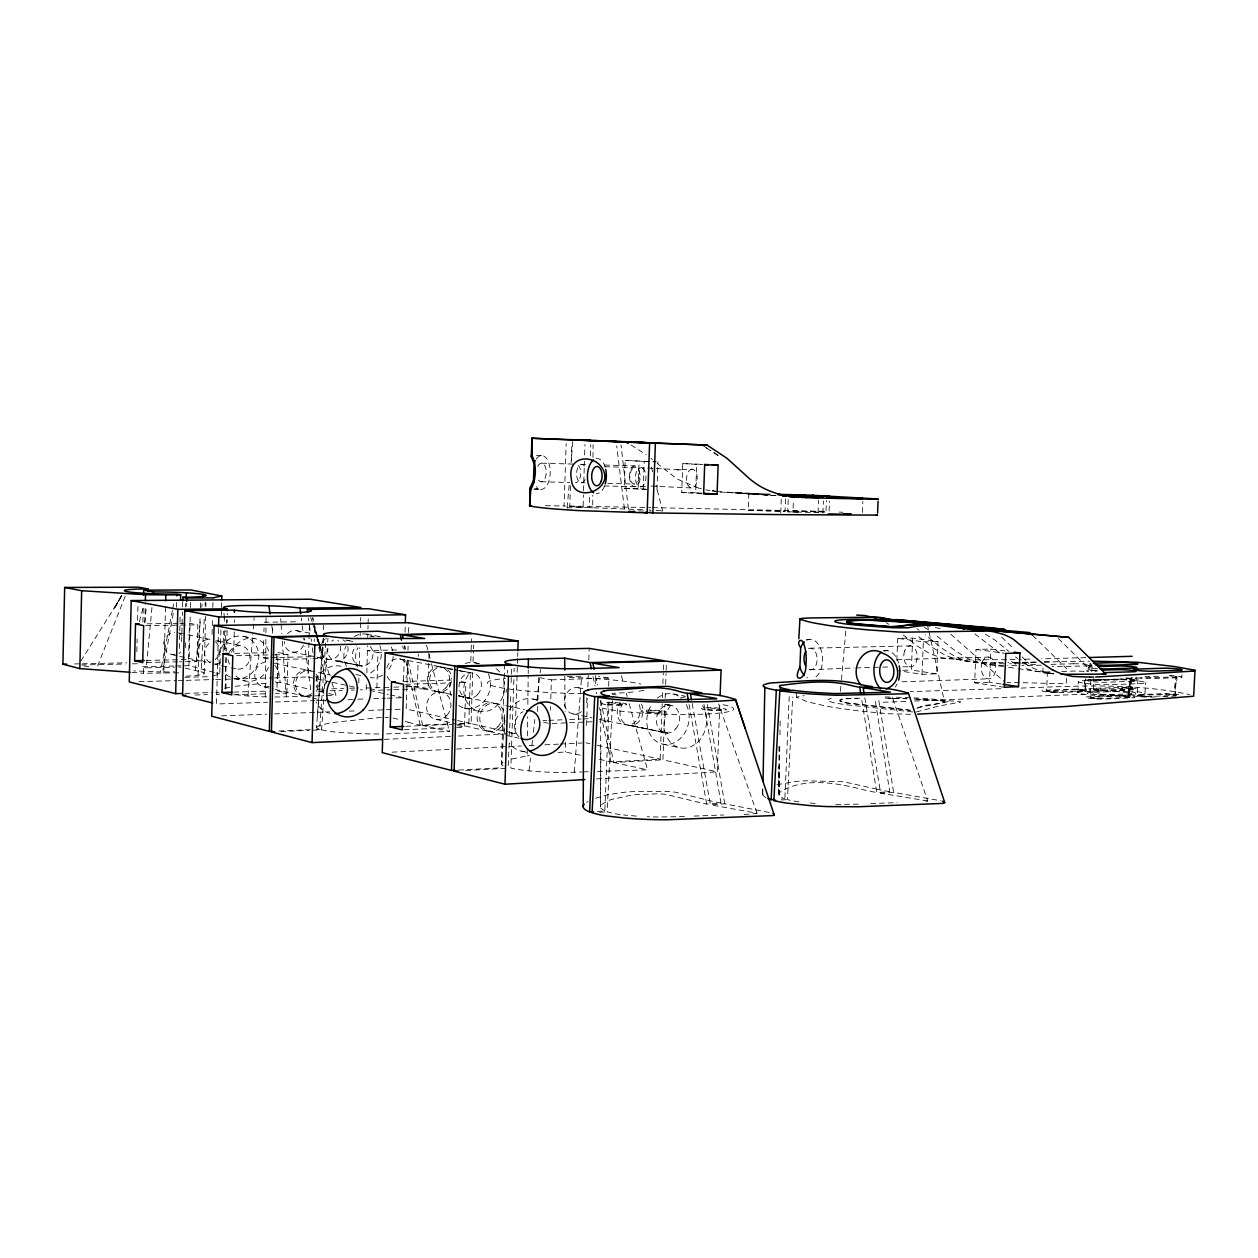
<?xml version="1.0" encoding="UTF-8"?>
<svg xmlns="http://www.w3.org/2000/svg" width="1258" height="1258" viewBox="0 0 1258 1258"><rect width="100%" height="100%" fill="white"/><g stroke="black" fill="none" stroke-linecap="round" stroke-linejoin="round"><path stroke-width="0.75" stroke-dasharray="5 3.75" d="M227.242 619.722L227.226 622.49M234.365 619.675L234.35 622.458M600.837 700.675L600.38 806.881M642.429 509.663L592.722 507.792L592.785 495.196M592.99 457.346L593.053 444.719M765.98 797.588A93.894 13.099 2.5 0 1 762.867 794.852L762.537 792.823L763.936 790.889M600.396 806.472L600.931 750.57M778.969 746.214L779.079 795.37A76.093 10.614 2.5 0 0 784.74 798.783M265.296 696.853L265.878 637.837M265.941 632.695L265.988 627.6M266.036 622.537L266.083 617.521M527.291 749.076L527.212 755.854L508.374 759.753M527.448 735.836L527.684 716.745M527.841 704.496L528.187 675.467M528.218 673.628L528.266 669.916M779.079 795.37L779.803 744.893M779.96 734.766L780.196 717.893M1089.994 663.674L1089.68 670.891M227.132 630.478L226.644 650.936M234.24 631.862L233.752 652.446M223.153 651.833L223.499 631.139M762.757 794.852L762.898 788.153M514.05 671.552L514.129 668.328M592.722 507.792L589.389 507.697L589.656 495.102M590.489 455.852L590.725 444.64M204.158 673.282L205.557 616.294M511.33 674.225L511.471 667.825M136.823 651.613L137.122 639.048M137.594 620.21L137.94 606.057M142.893 622.112L143.286 606.152M181.624 641.674L182.41 611.891M511.251 677.433L511.094 683.833M513.862 679.603L510.827 768.056A48.732 6.369 1.5 0 0 574.324 772.176L582.061 771.94M178.699 672.81L143.554 673.25L143.758 665.403M144.827 622.191L145.268 604.516M163.823 673.172L165.506 606.623M179.328 648.452L180.161 615.948M185.586 647.603L185.712 642.649M186.656 606.277L186.734 602.975M196.924 661.362L188.574 659.491L189.502 623.245L197.868 624.88L196.924 661.362L179.501 661.771M214.316 672.432L188.967 665.686L190.257 615.209M190.461 607.441L190.603 601.607M212.083 634.362L212.539 617.065M212.791 607.457L213.042 597.849M218.499 628.591L216.518 703.993L267.561 702.263M212.728 676.081L219.757 673.863L220.26 654.412M220.323 652.462L220.936 629.11M221.298 615.492L221.455 609.643M221.502 607.708L221.66 601.859M268.41 658.909L263.221 657.808L263.724 639.095M263.928 631.595L264.038 627.852M272.609 633.261L272.766 627.616M286.903 693.111L287.988 654.522L277.971 652.477L276.917 690.784L286.903 693.111L275.502 693.472M504.678 664.255L501.407 763.952M567.374 507.886A39.061 1.164 2.1 0 1 567.169 507.823L583.067 507.556L583.429 494.944M330.477 681.867L307.958 676.961L309.484 622.537M314.264 641.313L314.327 639.127M314.516 632.538L314.689 625.949M312.912 658.705L322.693 658.469L323.007 647.43M323.133 643.027L323.259 638.608M323.51 629.771L323.636 625.352M358.782 682.968L359.017 674.602M359.269 666.221L359.804 647.776M360.15 636.045L360.26 632.68M360.401 627.648L360.543 622.616M360.606 620.933L360.7 617.568M366.314 684.588L366.157 689.636L360.228 689.824M366.864 673.03L367.462 645.841M367.713 637.413L367.808 634.048M367.949 628.984L368.059 625.603M368.107 623.921L368.248 618.857M510.748 696.633L509.474 735.128M583.539 490.73L584.42 461.277M176.372 607.268L176.513 602.456M205.84 606.796L205.95 603.007M391.977 689.777L376.802 690.265L377.935 652.556L367.525 650.575L396.946 649.946M403.566 680.311L404.211 659.098M404.494 649.458L404.62 645.606M405.029 632.114L405.202 626.327M407.671 659.978L406.177 709.025L455.553 720.126M407.969 650.182L408.095 646.25M408.504 632.522L408.803 622.71M428.789 663.076L428.003 688.629L417.389 686.428L418.096 663.343M418.316 656.424L418.379 654.113M428.931 658.421L429.072 653.767M584.608 454.971L584.954 444.436M182.552 606.985L182.709 602.142M456.717 727.517L464.501 727.187L465.916 682.449L458.856 681.05M459.799 723.492L468.841 723.114L470.445 672.621M470.806 661.378L471.09 652.006M471.152 650.134L471.514 638.891M517.604 658.406L515.135 733.524L471.09 723.617L472.694 673.046L454.484 669.806M473.055 661.802L473.417 650.543M473.48 648.656L473.59 644.914M517.667 656.472L517.793 652.619M198.072 675.216L200.022 618.621M200.399 607.866L200.588 602.315M537.559 711.415L537.874 701.98M537.937 700.093L538.676 677.464M550.375 710.251L550.501 706.461M550.768 698.85L551.397 679.855L540.5 677.81M583.067 507.556L564.071 505.983L566.163 443.571M589.389 507.697L569.764 506.078L570.456 485.336M571.305 460.412L571.871 443.775M586.558 725.473L587.486 698.489M587.879 686.915L588.272 675.357M588.807 659.931L589.2 648.373M595.71 683.786L595.977 675.766M608.086 702.31L607.441 721.117L599.767 721.432M608.652 686.176L608.935 678.109L598.399 676.206M597.267 811.457L604.846 810.954L609.092 701.87M226.409 657.761L225.072 690.406M647.162 489.692L624.188 488.277L625.163 460.428L656.094 461.78M645.668 489.126L638.136 488.607L639.111 460.868M643.231 489.598L644.238 461.45L625.163 460.428M656.975 489.912L657.981 461.875M599.406 759.345L610.995 761.861L660.167 759.203L662.164 703.835M662.384 697.671L662.604 691.507M662.887 683.802L663.265 673.014M663.375 669.932L663.595 663.768M719.749 705.345L717.28 771.814L662.95 759.816L664.932 704.37M665.168 698.19L665.388 692.026M665.655 684.305L666.048 673.502M666.158 670.404L666.378 664.224M701.791 493.828L681.726 492.428L682.779 463.589L702.546 464.328M701.492 493.136L695.658 492.727L696.712 464.013M785.527 498.939L785.008 511.283L748.196 510.418L748.856 493.859L769.141 494.567M323.322 638.01L316.497 727.58A44.848 5.236 1.1 0 0 319.642 729.294L326.058 637.712M509.175 743.179L508.185 767.411M780.746 512.918L781.344 497.114M798.122 512.635L787.76 511.786L788.231 499.678M824.996 512.037L793.012 511.188L793.405 500.259M796.534 697.419L796.77 691.554M818.046 512.729L818.533 500.181M822.921 513.122L823.408 500.999M826.019 510.638L826.412 500.542M829.085 511.047L829.478 501.187M862.39 512.509L862.831 501.486M896.844 660.419L897.74 638.372L912.663 638.105L938.028 641.501L936.675 673.832L922.02 674.304L898.259 670.718M936.675 673.832L911.358 670.042L912.663 638.105M1048.653 690.689L1046.64 690.957L1076.644 689.636L1086.346 690.626L1056.704 692.026L1046.656 691.145L1047.379 672.7L1051.153 672.354M1129.668 697.309L1100.263 698.583L1090.12 697.671L1090.859 678.848M1102.291 690.202L1093.422 689.258L1093.925 678.424M1174.485 695.485L1176.23 695.281L1147.123 696.617L1137.248 695.705L1137.955 677.181M620.115 814.539A38.511 5.677 1.7 0 1 612.992 813.344L607.142 811.819L612.583 700.549M922.02 674.304L923.372 641.832L897.74 638.372M1004.34 687.277L974.651 682.795L976.066 649.411L990.895 649.034L1006.4 651.109M1001.085 684.006L989.48 682.276L990.895 649.034M1042.788 672.432L1042.992 668.014M1066.501 678.235L1066.249 683.802L1006.935 682.323M762.442 793.955L762.694 788.609M798.861 801.865A40.712 5.708 2.4 0 1 787.461 799.569L792.682 697.121M1077.87 692.749L1078.358 681.742M1087.855 680.421L1087.903 679.32A11.353 1.006 2.8 0 0 1105.357 680.295L1132.42 679.32A11.275 0.975 2.9 0 0 1130.973 677.748M1088.249 671.552L1088.264 667.259M1091.802 671.473L1092.086 665.372M1135.77 678.833L1135.832 677.559M1136.273 680.893L1136.43 677.59M1145 693.425L1145.519 682.512M762.474 793.043L762.663 789.175M1181.828 677.181L1181.954 674.728M789.191 696.555L784.866 798.783L781.454 799.003M186.027 676.159A38.29 3.648 0.9 0 0 201.06 671.835L204.488 615.602M205.101 605.444L205.306 602M778.545 793.751L778.938 766.012L778.765 792.965C802.871 776.768 836.161 782.68 862.815 789.615A127.703 16.873 2.8 0 0 876.747 792.571M386.505 733.901L449.499 731.417L427.626 726.511M503.027 765.666A48.669 6.353 1.5 0 1 501.643 764.644L504.757 714.402M506.141 692.325L506.329 689.164M507.32 673.329L507.509 670.168M312.267 730.222L321.576 729.829L323.888 696.68M324.438 688.865L327.3 647.886M327.709 642.02L327.976 638.105M224.474 649.332L225.874 630.478M226.409 623.292L226.676 619.612M572.704 441.747L571.116 462.724M185.429 606.985L185.681 603.525M574.324 772.176L581.621 676.725M317.425 716.038L322.771 648.499M247.952 695.973L252.811 634.614M253.251 629.063L254.147 617.772M845.801 631.107L841.382 680.672M144.827 622.93L146.337 606.576M151.982 607.567L146.258 667.872L174.469 667.212M567.122 507.65L569.182 485.038M840.375 691.365L841.209 682.465M1086.031 679.414C1081.487 683.204 1089.538 691.428 1084.349 690.957M1131.854 677.779C1127.766 687.45 1135.534 695.941 1130.738 680.185L1130.832 688.409L1132.2 688.786M195.273 670.467L200.635 618.26M201.767 607.142L202.098 603.95M529.036 770.855L530.483 758.008M531.93 745.161L532.48 740.349M533.392 732.298L534.854 719.434M537.04 700.108L539.949 674.304M540.138 672.684L540.5 669.46M885.034 696.963L892.299 697.121L927.728 800.937L923.168 801.896M173.274 613.369L162.518 671.945A37.693 3.538 0.9 0 0 174.815 671.866M172.393 610.492L160.458 671.929L133.757 670.891M172.708 608.856L173.651 603.95M1077.54 689.636L1084.962 690.186L1085.402 678.644M1176.199 695.029L1174.878 694.715L1176.639 676.662C1172.755 680.782 1177.441 708.899 1174.909 686.349C1178.557 676.537 1177.472 675.939 1170.003 675.986M1125.926 677.732L1131.052 678.502L1128.693 688.142L1128.803 696.617L1130.203 697.026L1120.218 696.051L1090.183 697.419L1092.054 697.199M1142.94 696.492L1137.106 695.58L1166.764 694.133M139.386 621.782L143.066 607.708M97.589 665.985L125.344 595.915M916.972 708.38L921.815 706.194A90.922 9.388 2.7 0 1 926.281 705.188C969.1 700.486 925.007 700.093 913.119 698.929M1177.174 676.961L1140.283 677.732M121.617 595.521L114.132 608.903L121.884 595.38M121.067 596.575L113.645 609.108L118.724 600.805M80.889 660.985L122.057 595.506M1131.036 678.612L1084.679 680.609A20.458 1.824 2.8 0 0 1084.019 683.173A20.458 1.824 2.8 0 0 1112.968 684.651L1139.575 683.644A20.301 1.793 2.9 0 0 1139.795 681.128A20.301 1.793 2.9 0 0 1111.191 679.65M1137.122 695.548L1139.04 695.249M787.76 511.786L818.502 512.635M502.87 762.049L501.643 764.644M586.747 802.289L588.052 801.535M917.569 707.751L948.626 701.508L923.702 699.479A133.254 13.995 2.5 0 0 913.858 699.023M792.996 511.173L825.515 511.754M776.941 784.74L795.103 781.533A64.457 8.806 2.4 0 1 805.828 780.809L843.693 781.768L875.426 788.829M748.18 510.386L785.039 511.251M224.868 688.425A83.83 8.633 1.1 0 1 226.047 688.095L230.025 687.23M831.224 698.206L828.063 699.7M235.183 686.365L248.439 684.761A146.368 15.3 1.2 0 1 264.101 683.471L268.158 683.204M1129.385 697.341L1128.269 697.419M599.626 812.322L607.142 811.819M692.199 703.536L710.44 804.806L724.797 803.831L770.525 812.715M781.47 799.978L787.382 799.585M864.812 697.75L880.647 793.248L893.62 792.367L941.188 800.859M604.846 810.954L601.182 808.58A102.055 14.97 2 0 1 601.466 804.617L607.268 801.094A224.364 33.258 2.4 0 1 611.467 799.475L633.089 794.789L658.311 793.798A17.455 2.469 1.8 0 1 665.482 794.317L697.404 801.975A124.338 17.392 2.3 0 0 706.666 804.066L720.976 803.091L703.93 704.291M596.512 778.891L717.28 771.814M458.667 770.069L501.187 767.789M465.806 770.494L506.911 768.276M600.664 700.564L613.731 762.49L662.95 759.816M694.054 816.08L723.68 814.98M870.725 803.579L897.158 802.635M392.056 752.174L448.854 749.422M456.685 749.045L521.331 745.931M529.162 745.554L536.993 745.176M544.824 744.799L558.536 744.138M560.502 744.044L582.045 743.006M276.241 682.764L280.204 682.575L310.757 689.478L304.908 646.282M1095.372 688.897L1093.469 689.132L1130.863 688.409L1123.425 687.859M1130.329 689.148L1131.98 688.991L1103.109 690.202L1093.422 689.258M534.477 488.985L538.11 488.827L534.32 488.922M810.105 669.728L853.915 667.982M384.303 739.374L450.694 736.402M458.51 736.056L515.135 733.524M684.446 816.568L658.311 817.024A64.991 9.498 1.8 0 1 647.288 816.709M640.353 486.783L646.172 486.516M661.677 511.062L662.636 510.984L656.078 485.352M692.246 469.234A9.388 5.346 -88.6 0 0 687.135 483.041A9.388 5.346 -88.6 0 0 696.382 483.559A9.388 5.346 -88.6 0 0 692.246 469.234L676.993 469.863L681.757 469.832L641.03 467.74A9.529 5.268 -88.7 0 0 635.982 481.767A9.529 5.268 -88.7 0 0 645.102 482.286A9.529 5.268 -88.7 0 0 641.03 467.74M910.886 645.873L810.954 648.2M278.867 730.977L310.286 729.671M316.513 729.42L319.626 729.294M408.158 722.218A133.442 15.049 1.6 0 0 420.046 725.127L450.726 723.869M280.911 731.527L309.154 730.348M405.705 726.306L452.172 724.372M459.123 724.121L471.09 723.617M542.969 720.598L546.79 720.441M548.692 720.362L562.059 719.812M569.685 719.482L581.149 719.01M583.052 718.931L590.694 718.617M1155.3 696.916L1151.557 697.074A11.212 1.054 3 0 1 1135.707 696.256A11.212 1.054 3 0 1 1135.77 694.778M1162.801 696.602L1175.931 696.051M404.195 729.734L448.933 727.847M592.093 721.762L549.935 723.554L542.685 721.998M883.273 702.294L906.751 701.351M914.566 701.02L1084.789 694.18M221.55 715.849L266.727 714.182M274.59 713.899L329.58 711.855M349.221 711.132L357.083 710.849M368.861 710.408L400.296 709.245M910.509 710.172L846.665 702.939A45.272 4.592 2.4 0 1 842.53 701.964L839.746 700.785L840.045 699.778A25.883 2.626 2.4 0 1 842.467 699.023L857.437 698.19M858.302 804.176L836.539 804.397A61.988 8.633 2.4 0 1 833.504 804.334M1144.843 676.71L1159.593 676.191M974.651 682.795L989.48 682.276M1101.206 698.567L1099.649 698.583M744.17 814.492L756.671 813.486A6.4 0.944 2.1 0 0 757.017 813.218L710.44 804.806M1097.825 670.813L1094.947 671.457M275.408 701.995L314.689 700.659M316.639 700.596L326.467 700.266M348.057 699.527L355.92 699.275M357.87 699.196L365.732 698.929M373.579 698.662L385.357 698.269M387.322 698.206L403.032 697.671M901.955 681.789L987.97 678.848M1165.254 694.164L1174.878 694.715L1167.251 694.149M1119.085 696.067L1120.548 696.051M1148.255 696.586L1143.616 696.523M195.1 695.029L207.507 694.636M216.753 694.337L219.836 694.243M316.057 676.065L318.132 691.145L324.202 690.957M330.256 690.768L342.302 690.39M351.281 690.107L354.269 690.013M233.658 694.793L267.891 693.708M393.864 689.714L428.003 688.629M274.904 696.979A40.335 4.151 1 0 0 286.337 696.806L311.324 695.989M314.421 695.894L323.699 695.595M326.766 695.485L335.98 695.187L331.263 680.672M1050.163 671.835L1046.326 671.961A11.118 0.959 2.7 0 0 1043.448 672.873A11.118 0.959 2.7 0 0 1053.433 673.974M1061.673 671.457L1073.2 671.096A11.023 0.944 2.8 0 1 1084.349 671.426M1096.756 670.325L1093.045 670.435A10.96 0.928 2.8 0 0 1090.906 671.442M1000.818 688.708L910.1 691.633M1075.527 689.651L1076.974 689.636M1104.225 690.17L1102.779 690.202M1057.443 692.01L1052.789 691.947M916.327 711.965L938.893 706.037L960.625 702.121A8.413 0.833 2.6 0 0 960.42 701.807L925.086 698.394A141.902 14.892 2.5 0 0 892.284 697.121M583.602 771.877L588.225 771.736M597.456 771.437L647.556 769.833L628.953 702.892M855.849 667.919L880.773 667.196M882.676 667.133L888.4 666.96M403.189 681.474L451.622 680.043M567.327 676.615L582.611 676.159M405.579 684.289L450.333 682.921M460.066 682.622L465.916 682.449M551.397 679.855L608.935 678.109M185.02 693.378L212.791 692.513M215.841 692.419L218.908 692.325M316.812 689.29L322.834 689.101M331.845 688.834L343.796 688.456M349.74 688.268L355.668 688.095M233.784 692.12L267.105 691.098M366.408 688L391.898 687.214M393.864 687.151L403.676 686.852M405.626 686.789L417.389 686.428M1021.15 688.079C1077.335 685.972 1134.229 682.638 1189.628 694.605M1121.444 687.874L1122.859 687.859M1085.733 657.62L1041.624 658.83M1088.673 665.828L1061.752 666.551A11.118 0.912 3 0 1 1052.05 666.284M1102.055 679.839L1092.29 679.289M381.41 717.39L335.304 722.202A166.968 19.955 1.4 0 0 328.385 723.334L319.249 725.457L316.497 727.58M897.001 659.632L988.898 657.101M139.056 681.647L176.372 680.609M178.337 680.562L184.234 680.389M186.2 680.342L213.687 679.572M215.653 679.524L223.499 679.304M225.465 679.257L272.609 677.936M274.558 677.889L307.958 676.961M1073.514 663.784L1049.675 664.397M902.977 670.262L911.358 670.042M1096.158 670.278L1089.994 670.435A11.353 0.944 3.1 0 0 1087.918 671.442M883.242 650.811L887.613 650.716M184.832 677.307L210.982 676.631M1024.798 659.255L1032.283 659.066M859.686 698.174C854.04 699.322 843.237 696.822 840.077 700.989A36.781 3.743 2.4 0 0 846.618 702.97L910.037 710.408M146.604 662.526L177.567 661.818M275.785 659.554L310.962 658.736M173.871 666.032L141.792 666.771L146.258 667.872M175.758 665.985L188.967 665.686M178.778 667.117L180.932 667.054M1010.095 659.585L1021.134 659.334M806.378 639.41L809.869 639.331M234.821 653.389L268.158 652.682M236.598 655.638L272.766 654.852M274.669 654.82L287.988 654.522M377.935 652.556L381.724 652.477M923.372 641.832L938.028 641.501M146.18 660.45L188.574 659.491M263.221 657.808L269.055 657.682M271.005 657.635L311.874 656.723M74.537 663.941L80.339 663.815M82.289 663.784L126.854 662.793M81.503 664.963L125.297 664.004M132.326 663.847L138.584 663.705M1006.463 659.664L963.015 659.931L946.362 658.563A119.463 90.419 -85 0 1 938.122 656.597L935.575 655.764A107.543 81.44 -84.8 0 1 928.404 652.76L917.365 646.14L901.797 633.828M1041.31 665.199L1021.999 665.513M1044.219 662.007L1089.805 661.205M1021.826 663.611L1038.196 664.759M748.824 493.859L725.08 492.098L764.518 493.907M1015.002 662.479L1020.883 662.384M1022.833 662.353L1036.545 662.133M1044.36 662.007L1050.241 661.897M1030.192 662.258L1036.199 662.164M1022.188 662.384L1027.786 662.306M1020.222 663.626L1009.592 663.784M147.076 623.811L177.944 623.386M179.863 623.37L185.649 623.292M264.196 622.238L297.297 621.798M145.582 625.603L197.868 624.88M1017.392 662.447L1008.067 662.557M902.819 666.834L910.021 666.771M1003.145 662.604L996.257 662.62M910.713 714.277L888.667 713.758L863.287 711.415A176.592 17.565 2.6 0 1 852.012 710.031L834.416 707.531A117.796 11.92 2.5 0 1 825.688 705.99L812.998 703.112A307.329 29.893 2.9 0 1 805.639 701.068L796.503 697.231L800.686 696.067A77.493 7.925 2.4 0 1 804.129 695.721M1004.309 663.815L975.39 662.714A115.83 86.928 -84.9 0 1 970.122 661.771L953.643 658.532L944.381 654.742L932.697 647.666L916.956 635.306M1016.716 665.561L1007.642 665.545M996.053 662.62L989.37 662.589M536.49 455.538L541.585 455.538M643.577 510.984L642.099 510.968A84.475 2.61 2.1 0 0 636.469 510.921M649.726 511.047L651.267 511.062M545.422 505.685L564.071 505.983M987.011 662.573L967.465 661.566L953.643 658.532M1121.13 696.051L1128.819 696.633L1130.565 678.298L1128.693 688.142L1130.14 696.979M1099.13 698.583L1096.489 698.505M569.764 506.078L650.701 507.603M652.603 507.634L825.342 511.33M681.726 492.428L695.658 492.727M893.605 698.332L885.097 698.159L906.672 698.693M651.157 486.091L691.57 487.978M604.123 485.918L634.567 486.642M624.188 488.277L638.136 488.607M541.034 481.767L569.764 482.459M581.196 482.742L584.986 482.836M607.74 483.386L634.284 484.031M1003.79 665.482L987.734 664.46A116.507 87.101 -84.9 0 1 982.467 663.516L974.51 661.252A109.572 81.959 -84.7 0 1 967.292 658.201L954.004 649.899L935.543 634.913M604.784 466.702L635.243 467.583A9.545 5.268 -88.7 0 1 639.316 482.144A9.545 5.268 -88.7 0 1 630.211 481.61A9.545 5.268 -88.7 0 1 635.243 467.583M770.478 494.079L734.735 492.853M894.265 698.347L903.952 698.646A133.254 13.995 2.5 0 1 907.238 698.756M541.663 463.164L574.214 464.123M581.825 464.344L585.615 464.454M604.579 465.02L634.928 465.9A9.073 5.001 -88.7 0 1 638.797 479.738A9.073 5.001 -88.7 0 1 630.148 479.251A9.073 5.001 -88.7 0 1 634.928 465.9M533.832 489.126L540.453 489.331M644.238 461.45L656.016 461.812M755.806 494.3L769.802 494.834M765.886 494.709L768.984 494.803M385.09 717.39L388.486 717.547M912.616 711.934L851.462 705.298A49.644 5.048 2.4 0 1 827.843 699.7M734.09 492.821L729.577 492.601M649.034 509.993L650.575 510.072M682.779 463.589L702.86 464.674M1048.197 672.464L1038.621 671.662A119.321 87.761 -84.8 0 1 1033.305 670.703L1025.286 668.407A112.229 82.572 -84.7 0 1 1022.801 667.448M1053.606 673.58L1047.379 672.7M752.127 494.095L751.168 494.032M842.734 512.289L839.259 512.069M656.094 510.386L662.604 510.937M750.601 494.001L736.795 492.9L757.709 494.378M725.756 492.365L723.539 492.208M1052.128 691.916L1046.625 691.114M1095.797 698.457L1090.073 697.64M775.29 495.699L736.795 492.9L749.862 493.954M775.997 495.605L760.665 494.536L775.871 495.668M636.359 816.112L623.559 814.964M131.98 672.401L143.554 673.25M815.121 803.453L806.535 802.746M722.894 492.161L720.347 491.957M989.779 664.711L1003.758 666.614M1053.779 673.769L1051.735 673.517A120.06 87.918 -84.8 0 1 1046.404 672.558L1038.385 670.247A112.905 82.713 -84.7 0 1 1031.088 667.117L1022.078 661.771M715.566 491.453L712.405 491.013M976.066 649.411L1005.802 653.421M1008.586 667.29L1015.049 668.202M1018.304 668.674L1040.665 671.914M721.62 492.067L712.327 490.604L715.802 491.155M665.419 704.386L670.703 705.251M335.76 660.906L362.367 666.048L337.6 661.048L360.496 665.907M393.046 718.082L399.572 719.545M709.874 490.604L705.785 489.818M426.934 726.401L424.921 726.039M665.152 704.48L668.596 705.093L664.743 704.37M366.613 634.189L378.359 636.312M672.888 693.944L685.091 696.177M628.969 725.426L667.589 733.052L631.044 725.551L665.482 732.927M424.276 725.913L423.333 725.74M474.565 662.699L479.848 663.689M438.256 691.947L451.355 694.4M296.432 630.62L313.588 633.828M345.887 640.039L349.693 640.762M578.051 687.701L583.759 688.771M612.316 694.18L616.121 694.903M399.557 658.909L440.819 666.85M452.141 669.272L441.039 667.133L452.566 669.429M459.547 670.703L470.649 672.841L454.515 669.728M352.9 641.486L345.588 640.055L349.252 640.699M720.976 803.091L712.17 801.252A117.513 16.37 2.3 0 1 706.1 799.742L675.577 792.241A24.767 3.491 1.8 0 0 672.008 791.864A26.009 3.68 1.8 0 0 668.171 791.565L638.278 791.329A67.397 9.671 1.8 0 0 622.836 792.414L607.881 794.71L596.512 797.965A346.516 51.955 2.7 0 0 595.537 798.311M243.706 636.406L254.824 638.608M532.92 699.039L538.487 700.171M292.202 652.069L315.003 656.692M316.906 657.085L328.307 659.396M317.692 657.462L322.693 658.469M178.463 632.884L186.058 634.457M187.961 634.834L210.746 639.52A11.589 10.724 -71.4 0 0 197.632 651.644A11.589 10.724 -71.4 0 0 211.171 661.865M217.791 640.967L241.253 645.794M573.035 713.931L592.031 717.831M599.327 719.45L626.217 724.86M441.416 692.183L450.836 694.149M458.384 695.721L492.334 702.813M494.976 703.364L504.191 705.298M506.046 705.675L524.492 709.528M458.745 695.941L469.847 698.269L459.217 696.036M406.114 685.217L436.039 691.475M443.052 667.29L452.597 669.319M663.281 744.249L680.641 747.928M274.433 663.186L307.896 670.31M310.018 670.766L330.618 675.153M464.438 708.112L479.927 711.462M369.883 688.755L376.802 690.265M558.112 752.488A172.079 22.801 1.9 0 1 565.408 751.97L582.265 755.618M613.731 762.49L647.556 769.833M332.348 682.276L347.365 685.547M349.237 685.956L358.624 688M369.852 690.438L388.282 694.463M390.122 694.856L401.192 697.262M585.961 742.818L589.766 743.651M597.377 745.334L660.167 759.203M172.126 654.616L177.818 655.89M179.705 656.314L206.218 662.227M213.247 663.799L229.443 667.416M231.236 667.825L236.63 669.036M457.44 720.551L468.841 723.114M459.091 696.146L467.819 698.127M318.132 691.145L324.029 692.482M328.637 693.52L335.98 695.187M436.133 719.403L454.94 723.68M456.827 724.105L486.925 730.945M489.551 731.543L504.254 734.876M506.093 735.301L518.972 738.226M457.456 725.567L464.501 727.187M234.177 678.439L245.247 680.987M263.96 686.789L273.222 688.944M275.077 689.368L302.879 695.816M304.986 696.303L310.584 697.608M312.456 698.033L325.523 701.068M521.583 751.152L527.133 752.457M185.366 668.108L201.06 671.835M970.122 661.771L962.181 659.522A108.943 81.801 -84.7 0 1 954.979 656.472L941.723 648.216L925.306 634.913M701.398 488.812L698.583 488.057M935.323 627.443L940.858 628.89M216.124 672.904L219.757 673.863M698.269 487.978L677.087 479.015L657.368 463.62M408.142 722.218L405.265 721.306M985.391 634.174L994.811 639.992L1008.79 651.377M631.06 444.97L646.36 454.846M1015.709 664.082L1009.026 659.963M924.441 627.412L929.112 630.258M885.931 622.537L888.84 624.251M974.871 633.859L1002.453 655.135M927.759 800.969L891.466 794.962A141.997 18.666 2.8 0 1 880.631 793.248M703.238 445.819L710.974 450.694M706.446 447.942L720.692 457.267M916.878 628.686L919.079 630.195M714.072 452.644L718.051 455.412M1015.505 656.912L1017.706 658.594M651.031 458.415L652.493 459.579M950.796 634.236L1005.032 682.276M1001.651 637.114L1013.901 648.971M1022.062 656.88L1028.855 663.469M1032.519 635.243L1066.91 668.957M1058.34 638.451L1091.221 670.939M757.001 813.124L718.648 703.961M310.663 617.379L312.031 621.594M312.487 622.993L319.013 643.027M319.595 644.819L329.643 675.719M316.56 634.818L319.092 643.153M316.576 635.007L321.765 652.666L312.66 617.945M621.373 675.64L623.606 683.66M626.28 693.284L627.16 696.492M440.111 696.397L449.531 731.385M426.541 645.15L430.11 658.626M431.447 663.642L440.206 696.712M318.777 643.215L315.412 630.4L318.73 642.98M319.249 644.961L321.104 651.974L319.202 644.788M652.65 471.907L650.984 465.114M422.719 725.63L408.064 660.56M420.125 725.127L405.752 660.135M927.209 623.842L944.601 702.247M404.919 646.313L405.548 649.175M402.702 645.904L403.315 648.751M610.995 761.861L599.547 707.735M314.484 626.578L315.585 631.752M316.67 636.91L317.755 642.083M318.856 647.241L326.467 683.267M595.427 675.593L597.393 684.965M593.021 676.615L594.987 685.956M596.292 692.183L596.606 693.74M312.739 617.82L313.384 621.389M706.681 804.066L689.085 704.511M724.797 803.831L707.342 704.527M1084.758 681.852L1086.267 690.532M878.807 700.533L893.62 792.367M861.856 700.517L876.795 792.571L889.736 791.691L875.206 699.983M271.759 625.273L272.955 633.34M276.021 654.144L280.204 682.575M308.462 618.008L308.823 620.886M312.283 647.744L312.959 652.886M301.275 618.134L301.637 620.933M303.901 638.514L304.074 639.835M309.452 625.729L310.506 633.938M311.103 638.592L311.449 641.265M302.25 625.745L303.304 633.875M624.424 508.83L616.672 445.882M628.371 508.782L621.012 444.955M280.676 618.637L280.959 622.474M281.1 624.393L281.776 633.78M282.311 641.14L286.337 696.806M224.003 613.149L224.522 620.681M224.223 616.389L224.349 621.106M224.584 630.698L225.088 650.622M225.261 657.509L226.047 688.095M564.811 676.033L565.109 711.368M565.361 742.362L565.455 751.97M227.242 613.511L227.242 614.895M643.939 690.249A80.606 7.988 1.7 0 1 636.375 691.586M633.104 691.979A80.606 7.988 1.7 0 1 611.891 693.331M582.784 693.614A80.606 7.988 1.7 0 1 498.718 687.34A80.606 7.988 1.7 0 1 505.512 678.424M569.324 677.37A80.606 7.988 1.7 0 1 640.841 684.069M889.768 791.691A126.649 16.637 2.8 0 1 875.364 788.845M88.768 666.709A126.083 11.495 1 0 1 82.006 665.702M702.499 705.691A25.852 21.072 -78.5 0 1 698.536 741.324A25.852 21.072 -78.5 0 1 669.114 740.632A25.852 21.072 -78.5 0 1 671.049 704.936M680.515 698.033A25.852 21.072 -78.5 0 1 686.412 696.838M657.384 698.096A25.6 20.977 -78.5 0 1 681.459 698.253M686.286 704.653A25.6 20.977 -78.5 0 1 680.657 738.163A25.6 20.977 -78.5 0 1 652.65 738.037A25.6 20.977 -78.5 0 1 651.613 704.496M509.364 709.937A26.67 22.66 -76.3 0 1 537.543 700.675M524.759 751.513A26.67 22.66 -76.3 0 1 509.317 743.211M504.914 733.508A26.67 22.66 -76.3 0 1 504.945 720.378M518.941 736.732A14.671 12.47 -76.3 0 1 523.061 711.729M641.407 704.008A13.791 11.416 -78.3 0 1 638.042 722.517A13.791 11.416 -78.3 0 1 622.474 721.18A13.791 11.416 -78.3 0 1 623.716 702.483M581.353 711.666A13.351 11.228 -77.9 0 1 566.682 709.827A13.351 11.228 -77.9 0 1 567.279 692.403A13.351 11.228 -77.9 0 1 582.108 689.494M586.715 698.001A13.351 11.228 -77.9 0 1 586.558 702.813M527.322 755.869A172.079 22.801 1.9 0 1 529.476 755.555M639.19 704.653A13.775 11.416 -78.3 0 1 634.96 722.234A13.775 11.416 -78.3 0 1 619.99 720.976A13.775 11.416 -78.3 0 1 620.131 703.033M266.68 696.885A40.335 4.151 1 0 1 234.24 694.322M231.503 652.242A21.732 19.908 -72.5 0 1 250.562 638.199A21.732 19.908 -72.5 0 1 268.835 651.455M268.394 667.259A21.732 19.908 -72.5 0 1 234.019 673.801M229.318 652.21A11.857 10.897 -72.2 0 1 243.91 646.675A11.857 10.897 -72.2 0 1 248.864 661.865A11.857 10.897 -72.2 0 1 234.601 668.454M229.569 664.067A11.857 10.897 -72.2 0 1 227.934 657.651M219.946 665.34A21.559 19.798 -72.2 0 1 239.838 635.998A21.559 19.798 -72.2 0 1 256.994 665.356A21.559 19.798 -72.2 0 1 224.38 672.904M391.348 647.005A21.024 18.697 -76.4 0 1 392.59 650.795M393.141 656.503A21.024 18.697 -76.4 0 1 387.244 671.347M382.495 675.247A21.024 18.697 -76.4 0 1 370.387 677.559M357.351 666.96A21.024 18.697 -76.4 0 1 357.917 647.681M369.836 636.925A21.024 18.697 -76.4 0 1 380.183 636.752M370.214 646.439A11.464 10.237 -76.3 0 1 369.443 662.84A11.464 10.237 -76.3 0 1 354.677 662.29A11.464 10.237 -76.3 0 1 356.454 645.936M354.237 636.611A20.851 18.603 -76.3 0 1 373.312 637.035M379.916 645.7A20.851 18.603 -76.3 0 1 367.383 674.382M360.763 675.357A20.851 18.603 -76.3 0 1 355.574 674.241M346.548 666.253A20.851 18.603 -76.3 0 1 345.84 646.376M215.826 640.809A11.652 10.772 -71.6 0 1 226.33 651.125M220.229 662.541A11.652 10.772 -71.6 0 1 215.228 663.957M210.259 662.777A11.652 10.772 -71.6 0 1 204.645 652.619A11.652 10.772 -71.6 0 1 210.809 642.193M342.899 639.787A11.275 10.127 -75.9 0 1 345.352 641.769M347.79 646.549A11.275 10.127 -75.9 0 1 338.056 661.016A11.275 10.127 -75.9 0 1 327.945 647.996M331.75 641.25A11.275 10.127 -75.9 0 1 333.527 639.96M179.469 633.513A11.306 10.536 -70.1 0 1 182.048 635.51M180.806 652.116A11.306 10.536 -70.1 0 1 178.966 653.405M175.019 654.695A11.306 10.536 -70.1 0 1 163.682 644.253A11.306 10.536 -70.1 0 1 174.626 632.334M287.453 633.765A10.945 9.938 -75.3 0 1 301.59 633.529M303.996 638.183A10.945 9.938 -75.3 0 1 304.279 640.18M303.477 645.165A10.945 9.938 -75.3 0 1 292.123 652.069A10.945 9.938 -75.3 0 1 284.292 641.533M215.527 641.816A11.589 10.724 -71.4 0 1 215.055 659.648M337.883 640.369A11.228 10.095 -75.8 0 1 338.559 641.203M340.493 646.156A11.228 10.095 -75.8 0 1 330.602 659.506A11.228 10.095 -75.8 0 1 320.365 647.587M321.576 643.436A11.228 10.095 -75.8 0 1 326.089 638.561M723.146 704.7A69.898 7.454 1.9 0 1 697.64 714.355A69.898 7.454 1.9 0 1 600.884 707.814M496.045 668.548A23.477 20.254 -77.1 0 1 500.542 673.234M503.436 679.226A23.477 20.254 -77.1 0 1 493.482 708.396A23.477 20.254 -77.1 0 1 467.426 702.939A23.477 20.254 -77.1 0 1 470.319 672.291M323.872 693.771A13.288 11.888 -73.7 0 1 327.316 680.688M330.225 713.333A24.154 21.606 -73.7 0 1 315.978 701.901M315.884 680.389A24.154 21.606 -73.7 0 1 342.349 666.614M465.224 663.516A23.273 20.144 -76.9 0 1 478.024 663.705M488.34 673.974A23.273 20.144 -76.9 0 1 483.449 702.027A23.273 20.144 -76.9 0 1 458.62 705.392M451.37 695.784A23.273 20.144 -76.9 0 1 451.37 678.031M321.655 729.829A49.141 5.724 1.1 0 0 339.597 732.471L365.276 733.807A63.56 7.375 1.1 0 0 378.721 733.964M316.12 674.162A13.036 11.747 -73.1 0 1 316.45 691.381M311.512 695.391A13.036 11.747 -73.1 0 1 295.614 684.509A13.036 11.747 -73.1 0 1 311.119 671.017M451.418 681.553A12.564 10.96 -76.7 0 1 434.482 690.406A12.564 10.96 -76.7 0 1 434.262 669.854A12.564 10.96 -76.7 0 1 451.355 675.876M1107.402 690.642A10.96 1.006 2.9 0 1 1091.897 689.84A10.96 1.006 2.9 0 1 1092.227 688.425L1118.299 687.434A10.882 0.991 2.9 0 1 1133.647 688.22A10.882 0.991 2.9 0 1 1133.521 689.604L1060.604 692.482A11.102 1.038 2.8 0 1 1044.911 691.68A11.102 1.038 2.8 0 1 1045.524 690.233L1072.382 689.195A11.023 1.022 2.8 0 1 1087.934 689.997A11.023 1.022 2.8 0 1 1087.525 691.428M1115.815 695.595A11.275 1.069 2.9 0 1 1131.713 696.413A11.275 1.069 2.9 0 1 1131.571 697.907L1104.508 699.055A11.353 1.085 2.9 0 1 1088.453 698.221A11.353 1.085 2.9 0 1 1088.815 696.712L1161.967 693.693A11.133 1.022 3 0 1 1180.413 695.061M1110.688 690.516A20.301 1.871 2.9 0 1 1139.292 691.994A20.301 1.871 2.9 0 1 1139.072 694.636M1112.465 695.737A20.442 1.918 2.9 0 1 1083.515 694.243A20.442 1.918 2.9 0 1 1084.176 691.554M585.127 479.597A9.199 4.922 -88.7 0 1 577.815 479.817A9.199 4.922 -88.7 0 1 578.664 466.215A9.199 4.922 -88.7 0 1 585.803 468.762M537.779 466.372A9.309 4.859 -88.8 0 1 544.777 465.649A9.309 4.859 -88.8 0 1 544.698 479.046A9.309 4.859 -88.8 0 1 537.701 478.811M536.222 459.044A16.92 8.837 -88.8 0 1 547.938 460.711A16.92 8.837 -88.8 0 1 548.032 483.245A16.92 8.837 -88.8 0 1 536.333 486.626M596.103 458.698A17.533 9.466 -88.7 0 1 605.161 467.111M604.5 486.138A17.533 9.466 -88.7 0 1 596.245 493.623M578.365 465.334A9.215 4.906 -88.7 0 1 580.536 475.87A9.215 4.906 -88.7 0 1 575.504 482.6M274.857 665.309A12.659 11.526 -72.2 0 1 275.203 682.04M269.275 686.349A12.659 11.526 -72.2 0 1 254.745 675.294A12.659 11.526 -72.2 0 1 268.866 661.991M386.851 667.825A12.218 10.787 -76.2 0 1 403.928 660.937A12.218 10.787 -76.2 0 1 402.859 680.861M390.074 680.499A12.218 10.787 -76.2 0 1 386.961 675.64M311.544 693.645A13.005 11.731 -73.1 0 1 296.448 692.12A13.005 11.731 -73.1 0 1 296.149 675.53A13.005 11.731 -73.1 0 1 311.151 671.457M316.041 676.835A13.005 11.731 -73.1 0 1 316.23 687.466M1091.205 664.161A10.96 0.896 2.8 0 1 1090.073 663.579M1073.546 663.784A11.023 0.896 2.8 0 1 1089.113 664.586A11.023 0.896 2.8 0 1 1088.626 665.828M1097.463 668.643A11.165 0.928 2.9 0 1 1088.752 667.573A11.165 0.928 2.9 0 1 1091.645 666.787M1169.484 675.577A11.133 0.944 3 0 1 1180.712 676.678A11.133 0.944 3 0 1 1178.652 677.653L1152.407 678.597A11.212 0.975 2.9 0 1 1136.524 677.795M808.517 648.609A10.819 6.557 88.5 0 1 817.118 659.444A10.819 6.557 88.5 0 1 808.328 669.036M807.62 677.858A19.656 11.935 88.5 0 1 806.803 677.417M806.63 640.259A19.656 11.935 88.5 0 1 821.914 653.138A19.656 11.935 88.5 0 1 814.366 677.795M883.934 651.015A20.49 12.926 88.1 0 1 898.574 663.013M897.237 683.849A20.49 12.926 88.1 0 1 895.35 686.978M621.719 704.134C603.148 706.461 603.007 700.69 621.719 704.134M721.227 709.386C701.697 711.603 703.364 705.691 721.196 709.433M1117.073 691.444L1090.544 692.498A11.149 1.038 2.9 0 0 1090.199 693.96A11.149 1.038 2.9 0 0 1105.971 694.778L1132.562 693.693A11.07 1.022 2.9 0 0 1132.703 692.246A11.07 1.022 2.9 0 0 1117.073 691.444M1133.128 681.27L1106.553 682.245A11.165 0.991 2.8 0 1 1090.765 681.443A11.165 0.991 2.8 0 1 1091.111 680.059L1117.639 679.1A11.07 0.975 2.9 0 1 1133.269 679.902A11.07 0.975 2.9 0 1 1133.128 681.27M675.75 728.822A14.09 11.526 -78.5 0 0 671.772 705.502A14.09 11.526 -78.5 0 0 656.629 722.91A14.09 11.526 -78.5 0 0 675.75 728.822M500.511 727.376A14.357 12.313 -76 0 0 496.124 703.631A14.357 12.313 -76 0 0 480.037 721.337A14.357 12.313 -76 0 0 500.511 727.376M446.873 715.409A13.885 12.093 -75.4 0 0 442.533 692.435A13.885 12.093 -75.4 0 0 426.776 709.512A13.885 12.093 -75.4 0 0 446.873 715.409M497.869 726.778A14.325 12.313 -76 0 0 493.482 703.08A14.325 12.313 -76 0 0 477.411 720.755A14.325 12.313 -76 0 0 497.869 726.778M607.614 704.81A12.423 1.321 1.8 0 0 626.861 704.401A12.423 1.321 1.8 0 0 608.951 702.577A12.423 1.321 1.8 0 0 607.614 704.81M707.499 710.031A12.454 1.337 2 0 0 726.416 709.591A12.454 1.337 2 0 0 708.002 707.735A12.454 1.337 2 0 0 707.499 710.031M646.738 712.484A12.69 1.384 1.9 0 0 666.253 712.028A12.69 1.384 1.9 0 0 647.776 710.125A12.69 1.384 1.9 0 0 646.738 712.484M649.584 712.091A7.406 0.802 1.9 0 0 660.985 711.824A7.406 0.802 1.9 0 0 650.213 710.723A7.406 0.802 1.9 0 0 649.584 712.091M477.663 694.479A12.8 11.086 -76.9 0 0 473.7 673.25A12.8 11.086 -76.9 0 0 459.264 688.944A12.8 11.086 -76.9 0 0 477.663 694.479M1101.285 694.227A20.38 1.903 2.9 0 0 1131.933 694.149A20.38 1.903 2.9 0 0 1101.552 690.957A20.38 1.903 2.9 0 0 1101.285 694.227M445.757 687.922A12.549 10.96 -76.6 0 0 441.825 667.102A12.549 10.96 -76.6 0 0 427.578 682.465A12.549 10.96 -76.6 0 0 445.757 687.922M982.105 662.447A10.929 7.233 87.9 0 0 988.615 678.895A10.929 7.233 87.9 0 0 994.653 662.604A10.929 7.233 87.9 0 0 982.105 662.447M904.596 651.031A10.489 6.699 88.3 0 0 910.635 666.803A10.489 6.699 88.3 0 0 916.201 651.125A10.489 6.699 88.3 0 0 904.596 651.031"/><path stroke-width="1.5" d="M583.696 692.325L583.209 806.708M531.002 489.11C535.971 480.493 537.26 464.768 531.772 455.239L531.851 438.209L590.82 440.426M528.281 668.092L528.391 659.066L564.669 658.17L590.112 662.589L663.705 660.67L589.2 648.373L385.247 652.839L382.259 752.646L451.48 770.462L455.081 770.273M780.589 690.862L780.212 687.245A55.462 5.378 2.3 0 1 780.039 685.531C803.799 682.371 829.211 679.351 852.735 685.893A69.064 6.526 2.5 0 0 859.733 687.245L872.454 686.664A114.682 10.63 2.6 0 1 862.925 685.028C833.252 677.213 802.305 681.364 772.113 682.842A52.003 5.032 2.3 0 0 768.418 683.377L763.952 684.745A72.65 7.045 2.3 0 0 764.282 686.994L764.833 687.293A65.463 6.353 2.3 0 0 776.296 690.202L789.537 689.73A49.691 4.828 2.3 0 1 780.652 687.481M531.772 455.239L532.024 438.209L531.253 456.654L534.037 463.494L533.486 480.462A16.92 8.837 -88.8 0 0 534.131 482.506M763.024 781.454L764.833 687.293M130.046 672.259L79.836 668.596L62.9 664.208L64.661 587.455L138.411 587.187L147.972 588.917L147.752 591.166M79.836 668.596L81.66 590.71L64.661 587.455M131.225 600.569L177.834 609.312L227.211 608.825A40.209 2.862 1.4 0 1 246.678 605.491A40.209 2.862 1.4 0 1 299.954 608.101L360.999 607.504L310.144 599.217L131.225 600.569L129.244 681.915L175.68 693.661L181.923 693.472M135.518 623.968L143.648 625.635L142.72 662.62L134.606 660.702L135.518 623.968L139.371 623.905M143.554 594.955L143.679 590.159L190.901 589.955L221.801 596.025L221.707 599.909M145.362 600.601L145.503 594.704L81.66 590.71M165.663 600.758L165.804 594.877L180.696 594.798L180.57 599.689M175.68 693.661L177.834 609.312M212.744 703.049L182.599 695.422L184.784 610.602L234.334 610.099L234.334 611.97M186.782 601.324L186.86 598.006L182.882 597.283L182.756 600.931M214.112 625.446L271.932 636.69L326.199 635.762A43.794 3.554 1.4 0 1 323.919 634.976L323.668 634.818A47.364 3.837 1.4 0 1 324.674 633.56L328.747 632.805A31.937 2.579 1.4 0 1 331.782 632.522L378.501 631.217L400.28 634.488L471.687 633.261L408.803 622.71L214.112 625.446L211.737 716.211L269.338 731.37L272.514 731.244M218.546 626.657L218.798 616.986L184.784 610.602M223.043 653.641L232.793 655.732L231.755 694.856L222.021 692.498L223.043 653.641L228.925 653.515M269.338 731.37L271.932 636.69M382.353 739.468L312.063 742.613L271.413 731.92L274.024 637.098L328.118 636.155A45.477 3.695 1.4 0 0 352.413 638.529L424.764 638.498L409.809 636.013A104.634 8.319 1.7 0 1 402.403 634.881L403.047 637.743M312.063 742.613L314.83 645.024L274.024 637.098M391.568 681.82L403.629 684.336L402.245 729.829L390.216 726.951L391.568 681.82L395.437 681.71M405.312 622.474L405.548 614.753L368.563 608.73L307.329 609.359A40.398 2.893 1.4 0 1 288.617 612.788A40.398 2.893 1.4 0 1 234.601 610.146L234.46 612.001M451.48 770.462L454.767 666.08L385.247 652.839M584.828 779.567L504.977 784.237L454.075 771.138L457.362 666.583L514.192 665.105A48.842 4.434 1.7 0 0 582.234 668.627L619.14 667.621L592.832 663.06L594.138 669.319M504.977 784.237L508.484 676.317L457.362 666.583M517.856 650.701L518.17 641.061L473.951 633.639L402.418 634.881M176.733 595.899L176.718 594.106L180.696 594.798M530.216 487.962L529.618 505.842L534.54 506.832A261.947 7.642 2.2 0 0 539.289 507.446L547.073 508.295A102.779 3.066 2.1 0 0 555.596 509.034L559.433 509.317A146.51 4.324 2.1 0 0 578.082 510.575L647.147 512.855L649.615 443.005L541.553 438.728A262.309 0.818 2.2 0 1 536.789 438.492L531.977 438.24M876.213 514.884L877.549 515.12L788.829 514.679A748.085 17.691 1.9 0 1 768.151 514.475L652.902 512.949L655.387 443.209L601.843 441.071M718.129 465.161L704.684 464.768L703.615 493.954L717.06 494.221L718.129 465.161L712.295 464.847M720.111 695.564L721.054 670.137L666.488 661.142L592.832 663.06M798.814 638.765L799.962 618.747A20.773 1.462 2.3 0 1 801.157 618.527L804.491 618.244A84.16 5.991 2.3 0 1 806.205 618.15A76.534 5.441 2.3 0 1 810.482 617.945L877.298 617.159A93.344 73.719 -80.9 0 1 888.51 619.172L889.799 619.549M800.686 647.603C795.198 641.265 802.462 636.265 804.192 645.307C806.347 651.959 806.661 659.113 805.78 666.017C806.472 680.091 791.408 683.88 799.915 667.243L800.686 647.603A19.656 11.935 88.5 0 1 804.318 641.973M877.581 513.138L878.068 501.156M593.462 811.725L589.64 811.976L594.688 696.633A71.91 7.328 1.9 0 1 588.178 690.029M1019.971 652.933L1005.802 653.421L1004.34 687.277L1018.508 686.616L1019.971 652.933L1014.152 652.147M774.598 799.475L771.154 799.711L776.312 690.202M917.507 714.135L1066.171 706.493L1193.653 696.209L1194.99 670.231L1174.925 666.598L1140.157 662.557A61.752 5.079 2.8 0 0 1136.367 662.227L1092.51 661.173M942.604 801.299L944.727 802.478A12.769 1.777 2.7 0 1 942.997 803.39L858.459 806.755L827.858 806.598A73.106 10.19 2.4 0 1 809.209 805.529L786.108 803.013A55.148 7.737 2.3 0 1 773.874 800.497L779.803 690.752L793.09 690.28A49.487 4.796 2.3 0 0 798.814 691.004L802.494 691.397A56.17 5.441 2.3 0 0 819.1 692.765L829.903 693.331A39.91 3.884 2.3 0 0 836.114 693.551L890.412 692.167L867.941 688.456A106.961 9.985 2.5 0 1 863.177 687.78L864.277 694.432M531.253 456.308L531.458 455.443M530.86 489.142L529.618 505.842M186.074 598.226L186.483 592.801M691.507 699.7L690.469 693.929C705.345 693.095 721.463 694.558 735.505 699.511L774.268 815.042A13.052 1.934 2.2 0 1 772.947 815.577L667.243 819.776A63.749 9.388 1.8 0 1 658.626 819.744L649.71 819.508A76.392 11.196 1.8 0 1 623.952 817.967L606.293 815.923A53.15 7.847 1.7 0 1 600.066 814.838L592.078 812.841L598.037 697.231L612.788 696.712M153.224 594.216L153.445 591.936L143.679 590.159M202.758 597.581L203.088 594.389M735.474 699.637L735.38 699.763A18.728 1.934 2.1 0 1 734.153 700.234L708.097 701.728L658.107 702.058A56.154 5.755 1.9 0 1 648.845 701.76L641.942 701.429A73.168 7.454 1.9 0 1 598.1 697.231M1195.084 670.451L1193.323 670.97M533.486 480.462L530.231 487.506L529.791 505.763L531.442 505.637M584.278 804.239L583.932 804.648A111.144 16.307 1.9 0 0 584.53 809.146A92.369 13.571 1.9 0 0 586.024 810.215L589.64 811.976M886.198 688.944C904.156 682.166 899.407 658.988 883.258 653.515C863.869 641.438 847.735 670.294 861.007 684.965M847.09 621.342L846.87 621.436A41.011 2.893 2.4 0 0 847.389 622.38L849.748 622.993A28.981 2.044 2.3 0 0 851.886 623.355L890.522 626.736L908.119 625.132A52.27 3.727 2.5 0 1 913.308 624.754L927.193 623.968L983.614 631.076A103.895 74.505 -78.4 0 1 993.584 631.72L1003.459 634.378A104.556 75.055 -78.2 0 1 1013.429 639.331L1041.797 662.887L1052.867 670.215M603.415 691.192L606.938 690.453A39.973 4.057 1.9 0 1 609.721 690.092C633.214 689.856 657.903 683.896 680.672 691.931A72.115 7.171 2.1 0 0 687.151 693.362L701.964 692.828L695.957 691.743A107.276 10.536 2.2 0 1 691.523 690.799L669.004 686.475A11.857 1.179 1.9 0 0 666.268 686.318L595.301 688.755A54.833 5.567 1.9 0 0 591.087 689.321L587.785 689.997M874.043 499.206L878.163 499.159M221.801 596.025L213.042 597.849L186.86 598.006M788.42 495.621L802.274 495.731M878.084 499.159L876.92 498.939A52.962 1.148 2.2 0 0 876.323 498.891L812.464 495.259M793.609 495.275L817.401 495.809M785.621 495.259L783.435 495.243M773.827 800.497L775.526 800.387M454.075 771.138L457.991 770.918M271.413 731.92L274.59 731.779M390.216 726.951L403.771 726.385M1100.074 676.82L1191.625 671.19A51.232 4.214 2.9 0 0 1193.292 670.97M594.688 696.633L609.359 696.114M863.177 687.78C878.226 686.837 894.202 688.834 908.449 693.174L944.695 802.415M1099.413 676.851L1095.734 676.961M182.599 695.422L185.728 695.312M222.021 692.498L231.818 692.183M1089.397 657.509L1132.2 656.299M508.484 676.317L721.054 670.137M1093.359 663.218L1119.431 662.447A10.882 0.881 2.8 0 1 1134.81 663.218A10.882 0.881 2.8 0 1 1134.669 664.46L1108.55 665.246A10.96 0.896 2.8 0 1 1095.183 664.711M1098.376 666.598L1118.236 666.001A11.07 0.912 2.9 0 1 1133.883 666.803A11.07 0.912 2.9 0 1 1133.71 668.077L1107.15 668.894A11.165 0.928 2.9 0 1 1100.058 668.784M1102.716 670.089L1117.01 669.681A11.275 0.928 2.9 0 1 1132.939 670.498A11.275 0.928 2.9 0 1 1132.719 671.803L1105.703 672.59M454.767 666.08L511.534 664.617A48.779 4.434 1.7 0 1 528.391 659.066M983.614 631.076L903.684 632.145A25.38 1.856 2.4 0 1 897.599 631.941L868.429 629.896A170.601 11.825 2.5 0 1 844.291 627.475L839.212 626.877A119.699 8.429 2.4 0 1 827.528 625.305L816.112 623.355A306.339 20.726 2.7 0 1 808.721 621.845L799.569 619.172M964.351 629.11A95.073 71.895 -80.7 0 0 958.407 627.49L1068.765 637.381L1105.782 674.115L1061.327 674.319M134.606 660.702L144.245 660.497M62.9 664.208L66.784 664.114M1093.705 677.008L1089.978 677.071M314.83 645.024L518.17 641.061M218.798 616.986L405.548 614.753M1089.632 677.071L1072.807 676.474L1060.95 673.753M175.727 594.106L175.57 594.106A37.756 2.453 1.3 0 1 126.964 591.622A37.756 2.453 1.3 0 1 147.972 588.917M873.65 499.206L806.032 497.759M145.503 594.704L165.804 594.877M819.65 497.162L823.455 497.036L800.623 495.683M843.583 513.877L851.336 514.003M850.502 514.396L828.424 513.893M856.682 615.099L865.142 615.571L876.307 618.197M820.829 495.888L829.635 496.297L802.478 495.731M835.611 497.964L862.941 498.53L826.742 497.476L835.406 497.964M816.536 497.099L818.596 497.492L788.499 495.683M778.12 494.3L807.07 495.102M815.687 497.067L811.095 496.926M816.426 497.476L789.269 496.564M585.08 440.221L572.846 439.844L574.135 439.907M620.666 441.715L645.448 442.596L593.068 440.52M778.152 494.834L782.523 495.023M811.19 497.067L788.97 496.36M572.013 439.624L707.059 445.065L727.045 458.352L749.06 478.307A100.593 71.785 86.1 0 0 754.187 482.364C766.594 491.485 781.878 496.061 797.116 497.224M655.387 443.209L707.059 445.065M598.871 440.96L600.868 441.023M799.506 495.636L793.672 495.306M584.215 440.347L594.672 440.787M783.058 496.124L786.234 496.25M576.777 440.033L574.56 439.938M805.482 497.728L804.397 497.681M704.496 464.438L708.396 464.642M783.026 495.054L785.637 495.243M802.761 497.602L801.944 497.555M640.731 699.464L650.402 699.967A42.222 4.324 1.9 0 0 658.28 700.219L716.116 698.85A10.504 1.085 2 0 0 716.745 698.52L690.469 693.929M784.174 496.281L782.995 496.202M703.442 493.278L717.06 494.221M847.027 621.326A36.152 2.547 2.4 0 1 861.447 620.273A40.46 2.862 2.4 0 1 872.722 620.32L921.155 623.135M633.136 511.314L634.645 511.44M645.244 512.321L652.902 512.949M628.858 511.346L634.441 511.817M644.3 512.635L647.147 512.855M904.549 622.223A92.211 71.108 -80.5 0 0 895.932 619.628L992.137 627.884L1004.529 629.425L1007.249 632.066M895.932 619.628L1004.529 629.425M921.328 623.15L927.067 623.795M958.407 627.49L1068.765 637.381M871.464 616.955L919.362 622.993M1102.48 673.659L1105.782 674.115M1003.019 684.305L1018.508 686.616M929.772 625.981L918.702 623.072L1029.767 632.554L1032.519 635.243M771.154 799.711L768.638 798.799A93.894 13.099 2.5 0 1 767.852 798.5M891.419 620.068L893.322 620.76M772.915 813.533L774.441 814.634M624.723 441.527L628.292 443.429M992.137 627.884L994.858 630.525M735.458 699.385L745.208 728.382M401.491 640.196L400.28 634.488M590.112 662.589L591.402 668.831M687.151 693.362L688.441 700.8M859.733 687.245L860.786 693.881M268.882 605.774L270.077 613.92M307.329 609.359L307.707 612.237M299.954 608.101L300.709 613.825M564.669 658.17L564.763 670.089M227.211 608.825L227.226 610.68M609.218 696.114A54.802 5.582 1.9 0 1 603.746 691.208M779.803 690.752A65.888 6.4 2.3 0 0 788.75 691.916L793.562 692.435A72.964 7.061 2.3 0 0 812.448 694.039L829.588 694.982A53.103 5.189 2.3 0 0 837.891 695.249L907.128 693.756A17.958 1.745 2.4 0 0 908.449 693.174M640.794 699.448A56.044 5.708 1.9 0 1 612.74 696.712M153.445 591.936A38.353 2.547 1.3 0 1 203.261 594.421A38.353 2.547 1.3 0 1 182.882 597.283M540.327 702.373A26.67 22.66 -76.3 0 1 549.306 729.734A26.67 22.66 -76.3 0 1 529.649 751.073M526.599 710.628A14.671 12.47 -76.3 0 1 539.478 727.344A14.671 12.47 -76.3 0 1 521.048 738.257M331.483 677.637A13.288 11.888 -73.7 0 1 346.154 682.984A13.288 11.888 -73.7 0 1 342.459 700.03A13.288 11.888 -73.7 0 1 326.781 699.369M346.579 668.47A24.154 21.606 -73.7 0 1 356.391 695.014A24.154 21.606 -73.7 0 1 334.848 713.711M808.312 495.196A88.673 1.683 2.2 0 1 813.564 495.353M534.037 463.494A16.92 8.837 -88.8 0 1 535.248 460.648M605.743 469.344A17.533 9.466 -88.7 0 1 605.24 483.984M593.619 492.727A17.533 9.466 -88.7 0 1 587.439 476.766A17.533 9.466 -88.7 0 1 593.477 459.956M900.351 621.609A261.491 20.002 2.2 0 1 927.775 623.811L925.023 623.952A169.956 12.328 2.7 0 0 897.913 626.83L896.812 627.113A227.273 14.986 2.5 0 1 867.171 624.99A37.551 2.642 2.4 0 1 850.361 620.76A37.551 2.642 2.4 0 1 900.366 621.609M1060.966 673.596A114.274 74.568 89.8 0 1 1052.93 669.995M1105.782 672.605A11.353 0.944 3.1 0 1 1104.099 672.637M908.119 621.169A92.778 71.266 -80.6 0 1 914 622.757M971.38 629.11A95.671 72.052 -80.7 0 1 977.324 630.745M804.475 675.562A19.656 11.935 88.5 0 1 799.915 667.243M805.607 665.859A10.819 6.557 88.5 0 1 805.718 651.44M880.679 688.786A20.49 12.926 88.1 0 1 873.917 669.885A20.49 12.926 88.1 0 1 881.323 652.32M899.234 665.796A20.49 12.926 88.1 0 1 898.652 680.122M605.051 476.373C603.982 494.41 572.5 500.637 571.384 479.188C565.943 451.496 602.755 453.886 605.051 476.373M940.559 624.283L937.084 624.723A158.712 11.511 2.7 0 0 908.496 627.789L892.976 627.773A238.485 15.725 2.5 0 1 861.777 625.541A49.408 3.491 2.4 0 1 839.746 619.99A49.408 3.491 2.4 0 1 905.445 621.09A274.433 20.993 2.2 0 1 934.144 623.402L940.559 624.283M1178.998 670.325L1152.753 671.174A11.212 0.928 2.9 0 1 1136.918 670.372A11.212 0.928 2.9 0 1 1136.949 669.052L1163.163 668.218A11.133 0.912 2.9 0 1 1178.872 669.02A11.133 0.912 2.9 0 1 1178.998 670.325M559.039 747.331A26.937 22.786 -76.4 0 0 551.114 702.797A26.937 22.786 -76.4 0 0 521.205 735.993A26.937 22.786 -76.4 0 0 559.039 747.331M363.389 709.716A24.374 21.732 -73.9 0 0 355.574 669.319A24.374 21.732 -73.9 0 0 327.269 699.134A24.374 21.732 -73.9 0 0 363.389 709.716M601.214 481.201A9.639 5.205 -88.7 0 0 597.173 466.482A9.639 5.205 -88.7 0 0 592.204 480.666A9.639 5.205 -88.7 0 0 601.214 481.201M880.553 665.388A11.275 7.108 88.1 0 0 886.953 682.386A11.275 7.108 88.1 0 0 892.881 665.576A11.275 7.108 88.1 0 0 880.553 665.388"/></g></svg>
